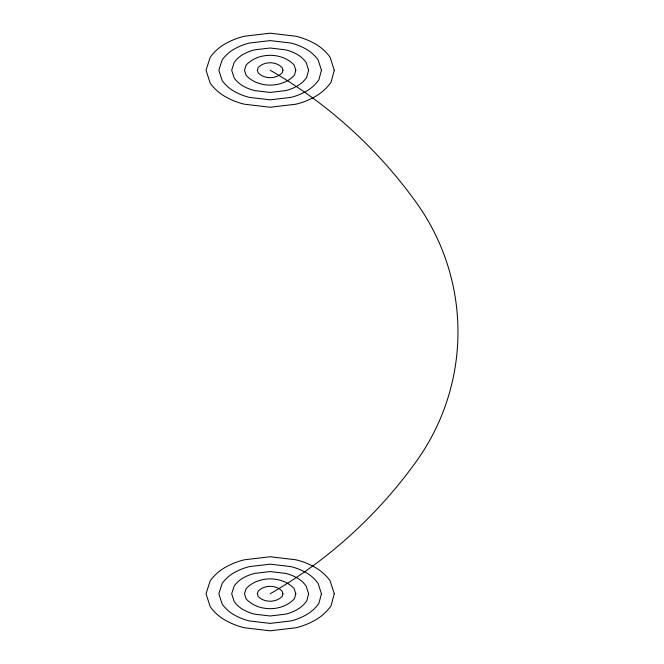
<?xml version="1.0" encoding="UTF-8"?>
<svg xmlns="http://www.w3.org/2000/svg" width="664" height="664" viewBox="0 0 664 664"><rect width="100%" height="100%" fill="white"/><g stroke="black" fill="none" stroke-linecap="round" stroke-linejoin="round"><path stroke-width="1" d="M270.157 70.218A467.863 467.863 0 0 1 416.369 202.669A221.867 221.867 0 0 1 416.369 461.331A467.863 467.863 0 0 1 270.157 593.782M282.98 70.218L282.333 72.642C276.365 79.273 264.206 79.356 258.163 72.808L257.333 70.218L258.163 67.637C264.139 61.154 276.174 61.154 282.15 67.637L282.98 70.218M295.804 70.218L294.501 75.065C282.582 88.329 258.254 88.495 246.17 75.397L244.51 70.218L246.17 65.047C258.122 52.082 282.192 52.082 294.144 65.047L295.804 70.218M308.627 70.218L306.677 77.489A29.805 29.805 0 0 1 297.364 85.93A43.965 43.965 0 0 1 285.603 90.611L270.157 92.437L254.71 90.611A43.965 43.965 0 0 1 242.949 85.93A28.071 28.071 0 0 1 234.176 77.978L231.686 70.218L234.176 62.457A28.071 28.071 0 0 1 242.949 54.514A43.965 43.965 0 0 1 254.71 49.833L270.157 48.007L285.603 49.833A43.965 43.965 0 0 1 297.364 54.514A28.071 28.071 0 0 1 306.137 62.457L308.627 70.218M321.451 70.218L318.853 79.912A39.74 39.74 0 0 1 306.428 91.167A58.623 58.623 0 0 1 290.757 97.409L270.157 99.841L249.556 97.409A58.623 58.623 0 0 1 233.886 91.167A37.425 37.425 0 0 1 222.183 80.568L218.854 70.218L222.183 59.876A37.425 37.425 0 0 1 233.886 49.277A58.623 58.623 0 0 1 249.556 43.035L270.157 40.604L290.757 43.035A58.623 58.623 0 0 1 306.428 49.277A37.425 37.425 0 0 1 318.122 59.876L321.451 70.218M334.282 70.218L331.021 82.336A49.675 49.675 0 0 1 315.5 96.396A73.272 73.272 0 0 1 295.903 104.206L270.157 107.244L244.41 104.206A73.272 73.272 0 0 1 224.814 96.396A46.787 46.787 0 0 1 210.189 83.158L206.031 70.218L210.189 57.287A46.787 46.787 0 0 1 224.814 44.04A73.272 73.272 0 0 1 244.41 36.238L270.157 33.2L295.903 36.238A73.272 73.272 0 0 1 315.5 44.04A46.787 46.787 0 0 1 330.116 57.287L334.282 70.218M282.98 593.782L282.333 596.206C276.365 602.829 264.206 602.912 258.163 596.363L257.333 593.782L258.163 591.192C264.139 584.71 276.174 584.71 282.15 591.192L282.98 593.782M295.804 593.782L294.501 598.621C282.582 611.884 258.254 612.05 246.17 598.953L244.51 593.782L246.17 588.603C258.122 575.638 282.192 575.638 294.144 588.603L295.804 593.782M308.627 593.782L306.677 601.044A29.805 29.805 0 0 1 297.364 609.486A43.965 43.965 0 0 1 285.603 614.167L270.157 615.993L254.71 614.167A43.965 43.965 0 0 1 242.949 609.486A28.071 28.071 0 0 1 234.176 601.543L231.686 593.782L234.176 586.021A28.071 28.071 0 0 1 242.949 578.07A43.965 43.965 0 0 1 254.71 573.389L270.157 571.563L285.603 573.389A43.965 43.965 0 0 1 297.364 578.07A28.071 28.071 0 0 1 306.137 586.021L308.627 593.782M321.451 593.782L318.853 603.468A39.74 39.74 0 0 1 306.428 614.723A58.623 58.623 0 0 1 290.757 620.964L270.157 623.396L249.556 620.964A58.623 58.623 0 0 1 233.886 614.723A37.425 37.425 0 0 1 222.183 604.124L218.854 593.782L222.183 583.432A37.425 37.425 0 0 1 233.886 572.833A58.623 58.623 0 0 1 249.556 566.591L270.157 564.159L290.757 566.591A58.623 58.623 0 0 1 306.428 572.833A37.425 37.425 0 0 1 318.122 583.432L321.451 593.782M334.282 593.782L331.021 605.892A49.675 49.675 0 0 1 315.5 619.96A73.272 73.272 0 0 1 295.903 627.762L270.157 630.8L244.41 627.762A73.272 73.272 0 0 1 224.814 619.96A46.787 46.787 0 0 1 210.189 606.713L206.031 593.782L210.189 580.842A46.787 46.787 0 0 1 224.814 567.604A73.272 73.272 0 0 1 244.41 559.793L270.157 556.756L295.903 559.793A73.272 73.272 0 0 1 315.5 567.604A46.787 46.787 0 0 1 330.116 580.842L334.282 593.782"/></g></svg>
